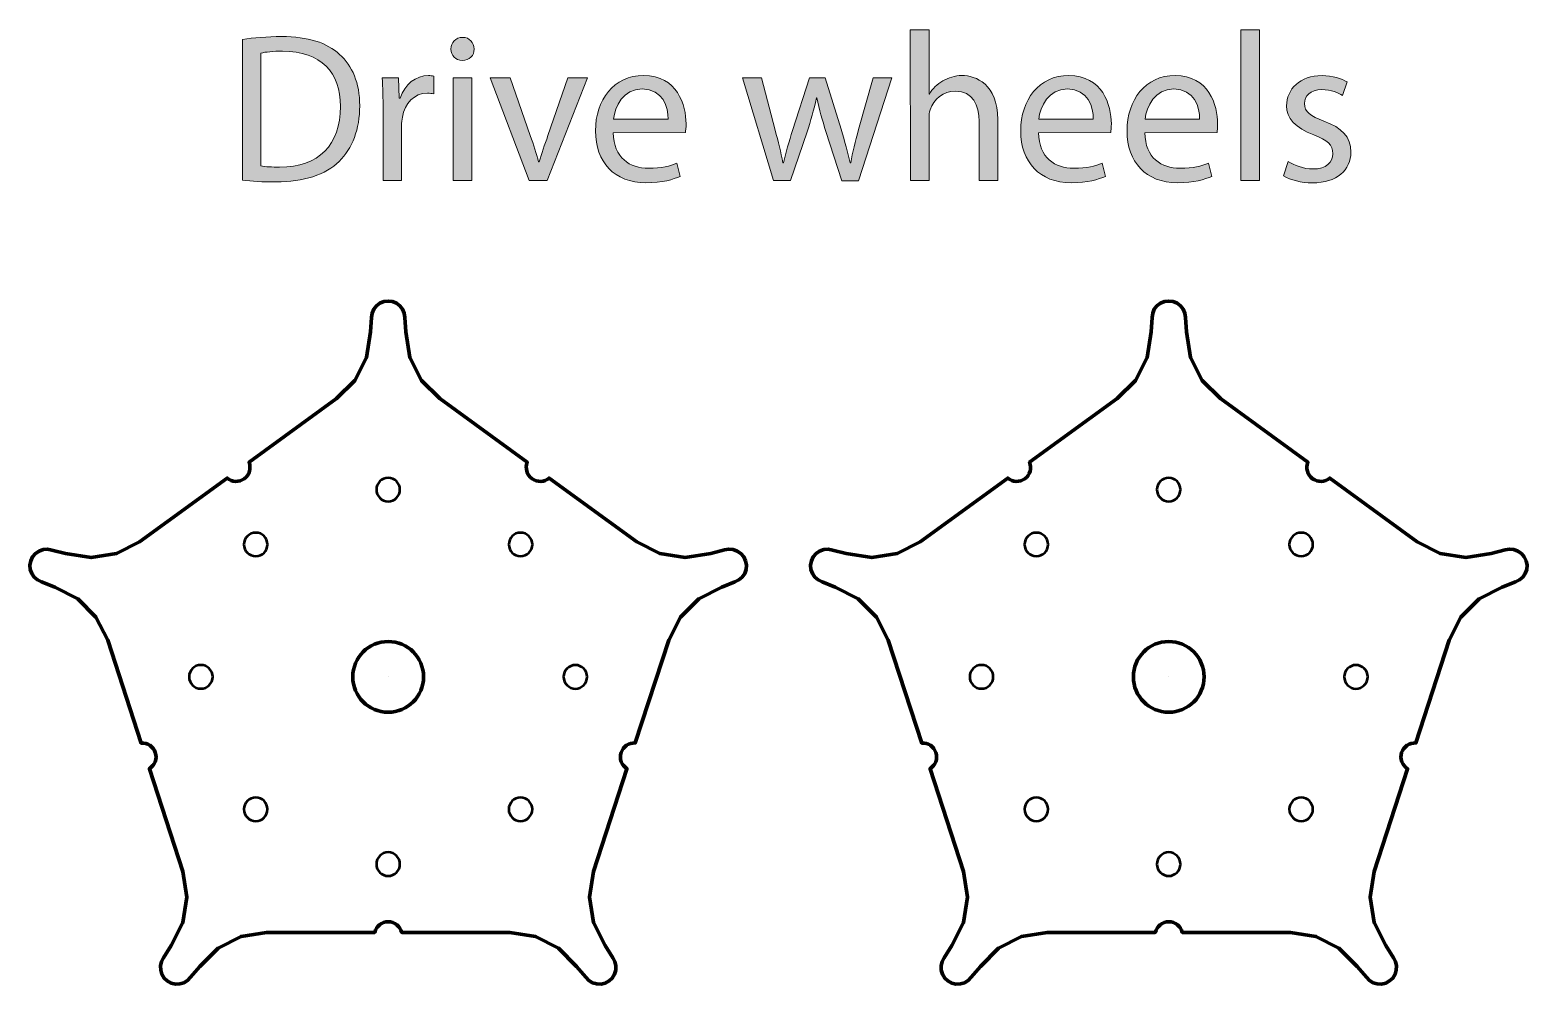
# Model space of a CAD drawing. Header units: inches. Extents: x 589 to 2016, y -1839 to -951.
# Drawn here: x 912.2 to 975.7, y -1411.9 to -1371.4 of the extents above; entities that cross this region are included whole.
import ezdxf

# ---------------------------------------------------------------- set-up
doc = ezdxf.new("R2010")
doc.units = ezdxf.units.IN
doc.header["$MEASUREMENT"] = 0
doc.layers.add('Layer 1', color=7, linetype='Continuous')

# ---------------------------------------------------------------- blocks, each defined once
blk = doc.blocks.new('block 145')
at = {"layer": 'Layer 1', "color": 18, "lineweight": 80, "true_color": 0x010101}
blk.add_lwpolyline([(927.409, -1398.839), (927.409, -1398.839)], dxfattribs=at)
for points, knots in [([(942.569, -1393.914), (942.569, -1393.914), (942.49, -1393.747), (942.49, -1393.747), (942.49, -1393.747), (942.37, -1393.607), (942.37, -1393.607), (942.37, -1393.607), (942.216, -1393.503), (942.216, -1393.503), (942.216, -1393.503), (942.043, -1393.441), (942.043, -1393.441), (942.043, -1393.441), (941.859, -1393.426), (941.859, -1393.426), (941.859, -1393.426), (941.676, -1393.459), (941.676, -1393.459), (941.676, -1393.459), (941.087, -1393.606), (941.087, -1393.606), (941.087, -1393.606), (940.006, -1393.777), (940.006, -1393.777), (940.006, -1393.777), (938.924, -1393.606), (938.924, -1393.606), (938.924, -1393.606), (937.949, -1393.109), (937.949, -1393.109), (937.949, -1393.109), (934.237, -1390.412), (934.237, -1390.412), (934.035, -1390.58), (933.735, -1390.6), (933.511, -1390.437), (933.286, -1390.274), (933.211, -1389.984), (933.31, -1389.739), (933.31, -1389.739), (929.6, -1387.042), (929.6, -1387.042), (929.6, -1387.042), (928.825, -1386.269), (928.825, -1386.269), (928.825, -1386.269), (928.328, -1385.292), (928.328, -1385.292), (928.328, -1385.292), (928.158, -1384.211), (928.158, -1384.211), (928.158, -1384.211), (928.115, -1383.607), (928.115, -1383.607), (928.115, -1383.607), (928.091, -1383.423), (928.091, -1383.423), (928.091, -1383.423), (928.02, -1383.252), (928.02, -1383.252), (928.02, -1383.252), (927.91, -1383.107), (927.91, -1383.107), (927.91, -1383.107), (927.762, -1382.994), (927.762, -1382.994), (927.762, -1382.994), (927.593, -1382.924), (927.593, -1382.924), (927.593, -1382.924), (927.41, -1382.901), (927.41, -1382.901), (927.41, -1382.901), (927.226, -1382.924), (927.226, -1382.924), (927.226, -1382.924), (927.056, -1382.994), (927.056, -1382.994), (927.056, -1382.994), (926.91, -1383.107), (926.91, -1383.107), (926.91, -1383.107), (926.797, -1383.252), (926.797, -1383.252), (926.797, -1383.252), (926.728, -1383.423), (926.728, -1383.423), (926.728, -1383.423), (926.705, -1383.607), (926.705, -1383.607), (926.705, -1383.607), (926.661, -1384.211), (926.661, -1384.211), (926.661, -1384.211), (926.491, -1385.292), (926.491, -1385.292), (926.491, -1385.292), (925.993, -1386.269), (925.993, -1386.269), (925.993, -1386.269), (925.219, -1387.042), (925.219, -1387.042), (925.219, -1387.042), (921.508, -1389.739), (921.508, -1389.739), (921.605, -1389.984), (921.531, -1390.275), (921.308, -1390.437), (921.083, -1390.601), (920.786, -1390.581), (920.581, -1390.413), (920.581, -1390.413), (916.869, -1393.109), (916.869, -1393.109), (916.869, -1393.109), (915.893, -1393.606), (915.893, -1393.606), (915.893, -1393.606), (914.812, -1393.778), (914.812, -1393.778), (914.812, -1393.778), (913.731, -1393.606), (913.731, -1393.606), (913.731, -1393.606), (913.143, -1393.46), (913.143, -1393.46), (913.143, -1393.46), (912.96, -1393.427), (912.96, -1393.427), (912.96, -1393.427), (912.776, -1393.442), (912.776, -1393.442), (912.776, -1393.442), (912.602, -1393.504), (912.602, -1393.504), (912.602, -1393.504), (912.45, -1393.607), (912.45, -1393.607), (912.45, -1393.607), (912.331, -1393.747), (912.331, -1393.747), (912.331, -1393.747), (912.25, -1393.914), (912.25, -1393.914), (912.25, -1393.914), (912.216, -1394.096), (912.216, -1394.096), (912.216, -1394.096), (912.231, -1394.28), (912.231, -1394.28), (912.231, -1394.28), (912.292, -1394.454), (912.292, -1394.454), (912.292, -1394.454), (912.397, -1394.606), (912.397, -1394.606), (912.397, -1394.606), (912.537, -1394.726), (912.537, -1394.726), (912.537, -1394.726), (912.704, -1394.806), (912.704, -1394.806), (912.704, -1394.806), (913.267, -1395.034), (913.267, -1395.034), (913.267, -1395.034), (914.243, -1395.531), (914.243, -1395.531), (914.243, -1395.531), (915.017, -1396.304), (915.017, -1396.304), (915.017, -1396.304), (915.513, -1397.281), (915.513, -1397.281), (915.513, -1397.281), (916.932, -1401.644), (916.932, -1401.644), (917.196, -1401.626), (917.449, -1401.787), (917.534, -1402.049), (917.619, -1402.313), (917.51, -1402.591), (917.286, -1402.733), (917.286, -1402.733), (918.703, -1407.096), (918.703, -1407.096), (918.703, -1407.096), (918.874, -1408.177), (918.874, -1408.177), (918.874, -1408.177), (918.703, -1409.258), (918.703, -1409.258), (918.703, -1409.258), (918.208, -1410.234), (918.208, -1410.234), (918.208, -1410.234), (917.887, -1410.748), (917.887, -1410.748), (917.887, -1410.748), (917.799, -1410.911), (917.799, -1410.911), (917.799, -1410.911), (917.756, -1411.089), (917.756, -1411.089), (917.756, -1411.089), (917.761, -1411.274), (917.761, -1411.274), (917.761, -1411.274), (917.813, -1411.451), (917.813, -1411.451), (917.813, -1411.451), (917.908, -1411.609), (917.908, -1411.609), (917.908, -1411.609), (918.042, -1411.734), (918.042, -1411.734), (918.042, -1411.734), (918.206, -1411.823), (918.206, -1411.823), (918.206, -1411.823), (918.386, -1411.866), (918.386, -1411.866), (918.386, -1411.866), (918.569, -1411.861), (918.569, -1411.861), (918.569, -1411.861), (918.746, -1411.808), (918.746, -1411.808), (918.746, -1411.808), (918.903, -1411.713), (918.903, -1411.713), (918.903, -1411.713), (919.029, -1411.579), (919.029, -1411.579), (919.029, -1411.579), (919.42, -1411.115), (919.42, -1411.115), (919.42, -1411.115), (920.194, -1410.34), (920.194, -1410.34), (920.194, -1410.34), (921.169, -1409.843), (921.169, -1409.843), (921.169, -1409.843), (922.251, -1409.673), (922.251, -1409.673), (922.251, -1409.673), (926.838, -1409.673), (926.838, -1409.673), (926.903, -1409.416), (927.134, -1409.225), (927.411, -1409.225), (927.688, -1409.225), (927.919, -1409.416), (927.984, -1409.673), (927.984, -1409.673), (932.572, -1409.673), (932.572, -1409.673), (932.572, -1409.673), (933.652, -1409.843), (933.652, -1409.843), (933.652, -1409.843), (934.629, -1410.34), (934.629, -1410.34), (934.629, -1410.34), (935.402, -1411.115), (935.402, -1411.115), (935.402, -1411.115), (935.793, -1411.579), (935.793, -1411.579), (935.793, -1411.579), (935.92, -1411.713), (935.92, -1411.713), (935.92, -1411.713), (936.076, -1411.808), (936.076, -1411.808), (936.076, -1411.808), (936.252, -1411.861), (936.252, -1411.861), (936.252, -1411.861), (936.438, -1411.866), (936.438, -1411.866), (936.438, -1411.866), (936.617, -1411.823), (936.617, -1411.823), (936.617, -1411.823), (936.779, -1411.734), (936.779, -1411.734), (936.779, -1411.734), (936.912, -1411.609), (936.912, -1411.609), (936.912, -1411.609), (937.009, -1411.451), (937.009, -1411.451), (937.009, -1411.451), (937.061, -1411.274), (937.061, -1411.274), (937.061, -1411.274), (937.067, -1411.089), (937.067, -1411.089), (937.067, -1411.089), (937.024, -1410.911), (937.024, -1410.911), (937.024, -1410.911), (936.936, -1410.748), (936.936, -1410.748), (936.936, -1410.748), (936.615, -1410.234), (936.615, -1410.234), (936.615, -1410.234), (936.118, -1409.258), (936.118, -1409.258), (936.118, -1409.258), (935.947, -1408.177), (935.947, -1408.177), (935.947, -1408.177), (936.118, -1407.096), (936.118, -1407.096), (936.118, -1407.096), (937.536, -1402.733), (937.536, -1402.733), (937.312, -1402.592), (937.202, -1402.313), (937.288, -1402.049), (937.372, -1401.785), (937.626, -1401.625), (937.891, -1401.643), (937.891, -1401.643), (939.308, -1397.281), (939.308, -1397.281), (939.308, -1397.281), (939.805, -1396.304), (939.805, -1396.304), (939.805, -1396.304), (940.579, -1395.531), (940.579, -1395.531), (940.579, -1395.531), (941.555, -1395.034), (941.555, -1395.034), (941.555, -1395.034), (942.118, -1394.806), (942.118, -1394.806), (942.118, -1394.806), (942.285, -1394.726), (942.285, -1394.726), (942.285, -1394.726), (942.424, -1394.606), (942.424, -1394.606), (942.424, -1394.606), (942.53, -1394.454), (942.53, -1394.454), (942.53, -1394.454), (942.591, -1394.28), (942.591, -1394.28), (942.591, -1394.28), (942.606, -1394.096), (942.606, -1394.096), (942.606, -1394.096), (942.569, -1393.914), (942.569, -1393.914)], [0, 0, 0, 0, 1, 1, 1, 2, 2, 2, 3, 3, 3, 4, 4, 4, 5, 5, 5, 6, 6, 6, 7, 7, 7, 8, 8, 8, 9, 9, 9, 10, 10, 10, 11, 11, 11, 12, 12, 12, 13, 13, 13, 14, 14, 14, 15, 15, 15, 16, 16, 16, 17, 17, 17, 18, 18, 18, 19, 19, 19, 20, 20, 20, 21, 21, 21, 22, 22, 22, 23, 23, 23, 24, 24, 24, 25, 25, 25, 26, 26, 26, 27, 27, 27, 28, 28, 28, 29, 29, 29, 30, 30, 30, 31, 31, 31, 32, 32, 32, 33, 33, 33, 34, 34, 34, 35, 35, 35, 36, 36, 36, 37, 37, 37, 38, 38, 38, 39, 39, 39, 40, 40, 40, 41, 41, 41, 42, 42, 42, 43, 43, 43, 44, 44, 44, 45, 45, 45, 46, 46, 46, 47, 47, 47, 48, 48, 48, 49, 49, 49, 50, 50, 50, 51, 51, 51, 52, 52, 52, 53, 53, 53, 54, 54, 54, 55, 55, 55, 56, 56, 56, 57, 57, 57, 58, 58, 58, 59, 59, 59, 60, 60, 60, 61, 61, 61, 62, 62, 62, 63, 63, 63, 64, 64, 64, 65, 65, 65, 66, 66, 66, 67, 67, 67, 68, 68, 68, 69, 69, 69, 70, 70, 70, 71, 71, 71, 72, 72, 72, 73, 73, 73, 74, 74, 74, 75, 75, 75, 76, 76, 76, 77, 77, 77, 78, 78, 78, 79, 79, 79, 80, 80, 80, 81, 81, 81, 82, 82, 82, 83, 83, 83, 84, 84, 84, 85, 85, 85, 86, 86, 86, 87, 87, 87, 88, 88, 88, 89, 89, 89, 90, 90, 90, 91, 91, 91, 92, 92, 92, 93, 93, 93, 94, 94, 94, 95, 95, 95, 96, 96, 96, 97, 97, 97, 98, 98, 98, 99, 99, 99, 100, 100, 100, 101, 101, 101, 102, 102, 102, 103, 103, 103, 104, 104, 104, 105, 105, 105, 106, 106, 106, 107, 107, 107, 108, 108, 108, 109, 109, 109, 110, 110, 110, 111, 111, 111, 112, 112, 112, 113, 113, 113, 114, 114, 114, 115, 115, 115, 116, 116, 116, 117, 117, 117, 118, 118, 118, 119, 119, 119, 120, 120, 120, 120]), ([(927.409, -1400.339), (926.579, -1400.339), (925.908, -1399.668), (925.908, -1398.839), (925.908, -1398.01), (926.579, -1397.339), (927.409, -1397.339), (928.238, -1397.339), (928.909, -1398.01), (928.909, -1398.839), (928.909, -1399.668), (928.237, -1400.339), (927.409, -1400.339)], [0, 0, 0, 0, 1, 1, 1, 2, 2, 2, 3, 3, 3, 4, 4, 4, 4])]:
    blk.add_open_spline(points, degree=3, knots=knots, dxfattribs=at)
at = {"layer": 'Layer 1', "color": 240, "lineweight": 50, "true_color": 0xec2227}
for points in [[(927.409, -1390.399), (927.685, -1390.399), (927.909, -1390.622), (927.909, -1390.899), (927.909, -1391.175), (927.685, -1391.399), (927.409, -1391.399), (927.133, -1391.399), (926.909, -1391.175), (926.909, -1390.899), (926.909, -1390.622), (927.133, -1390.399), (927.409, -1390.399)], [(921.794, -1392.725), (922.07, -1392.725), (922.294, -1392.949), (922.294, -1393.225), (922.294, -1393.5), (922.07, -1393.724), (921.794, -1393.724), (921.518, -1393.724), (921.294, -1393.5), (921.294, -1393.225), (921.294, -1392.949), (921.518, -1392.725), (921.794, -1392.725)], [(933.024, -1392.725), (933.3, -1392.725), (933.524, -1392.949), (933.524, -1393.225), (933.524, -1393.5), (933.3, -1393.724), (933.024, -1393.724), (932.748, -1393.724), (932.524, -1393.5), (932.524, -1393.225), (932.524, -1392.949), (932.748, -1392.725), (933.024, -1392.725)], [(919.466, -1398.339), (919.743, -1398.339), (919.966, -1398.563), (919.966, -1398.839), (919.966, -1399.115), (919.743, -1399.339), (919.466, -1399.339), (919.19, -1399.339), (918.966, -1399.115), (918.966, -1398.839), (918.966, -1398.563), (919.19, -1398.339), (919.466, -1398.339)], [(935.349, -1398.34), (935.625, -1398.34), (935.849, -1398.564), (935.849, -1398.84), (935.849, -1399.116), (935.625, -1399.34), (935.349, -1399.34), (935.073, -1399.34), (934.849, -1399.116), (934.849, -1398.84), (934.849, -1398.564), (935.073, -1398.34), (935.349, -1398.34)], [(921.794, -1403.955), (922.07, -1403.955), (922.294, -1404.179), (922.294, -1404.455), (922.294, -1404.731), (922.07, -1404.955), (921.794, -1404.955), (921.518, -1404.955), (921.294, -1404.731), (921.294, -1404.455), (921.294, -1404.179), (921.518, -1403.955), (921.794, -1403.955)], [(933.023, -1403.955), (933.299, -1403.955), (933.524, -1404.179), (933.524, -1404.455), (933.524, -1404.731), (933.299, -1404.955), (933.023, -1404.955), (932.747, -1404.955), (932.523, -1404.731), (932.523, -1404.455), (932.523, -1404.179), (932.747, -1403.955), (933.023, -1403.955)], [(927.409, -1406.28), (927.685, -1406.28), (927.909, -1406.504), (927.909, -1406.78), (927.909, -1407.057), (927.685, -1407.28), (927.409, -1407.28), (927.133, -1407.28), (926.909, -1407.057), (926.909, -1406.78), (926.909, -1406.504), (927.133, -1406.28), (927.409, -1406.28)]]:
    blk.add_open_spline(points, degree=3, knots=[0, 0, 0, 0, 1, 1, 1, 2, 2, 2, 3, 3, 3, 4, 4, 4, 4], dxfattribs=at)
blk = doc.blocks.new('block 147')
at = {"layer": 'Layer 1', "color": 18, "lineweight": 80, "true_color": 0x010101}
blk.add_lwpolyline([(960.514, -1398.839), (960.514, -1398.839)], dxfattribs=at)
for points, knots in [([(975.674, -1393.914), (975.674, -1393.914), (975.595, -1393.747), (975.595, -1393.747), (975.595, -1393.747), (975.475, -1393.607), (975.475, -1393.607), (975.475, -1393.607), (975.322, -1393.503), (975.322, -1393.503), (975.322, -1393.503), (975.15, -1393.441), (975.15, -1393.441), (975.15, -1393.441), (974.966, -1393.426), (974.966, -1393.426), (974.966, -1393.426), (974.784, -1393.459), (974.784, -1393.459), (974.784, -1393.459), (974.195, -1393.606), (974.195, -1393.606), (974.195, -1393.606), (973.114, -1393.777), (973.114, -1393.777), (973.114, -1393.777), (972.032, -1393.606), (972.032, -1393.606), (972.032, -1393.606), (971.056, -1393.109), (971.056, -1393.109), (971.056, -1393.109), (967.345, -1390.412), (967.345, -1390.412), (967.142, -1390.58), (966.842, -1390.6), (966.617, -1390.437), (966.393, -1390.274), (966.318, -1389.984), (966.418, -1389.739), (966.418, -1389.739), (962.706, -1387.042), (962.706, -1387.042), (962.706, -1387.042), (961.932, -1386.269), (961.932, -1386.269), (961.932, -1386.269), (961.436, -1385.292), (961.436, -1385.292), (961.436, -1385.292), (961.264, -1384.211), (961.264, -1384.211), (961.264, -1384.211), (961.222, -1383.607), (961.222, -1383.607), (961.222, -1383.607), (961.198, -1383.423), (961.198, -1383.423), (961.198, -1383.423), (961.128, -1383.252), (961.128, -1383.252), (961.128, -1383.252), (961.016, -1383.107), (961.016, -1383.107), (961.016, -1383.107), (960.869, -1382.994), (960.869, -1382.994), (960.869, -1382.994), (960.7, -1382.924), (960.7, -1382.924), (960.7, -1382.924), (960.516, -1382.901), (960.516, -1382.901), (960.516, -1382.901), (960.332, -1382.924), (960.332, -1382.924), (960.332, -1382.924), (960.162, -1382.994), (960.162, -1382.994), (960.162, -1382.994), (960.016, -1383.107), (960.016, -1383.107), (960.016, -1383.107), (959.903, -1383.252), (959.903, -1383.252), (959.903, -1383.252), (959.835, -1383.423), (959.835, -1383.423), (959.835, -1383.423), (959.81, -1383.607), (959.81, -1383.607), (959.81, -1383.607), (959.767, -1384.211), (959.767, -1384.211), (959.767, -1384.211), (959.597, -1385.292), (959.597, -1385.292), (959.597, -1385.292), (959.1, -1386.269), (959.1, -1386.269), (959.1, -1386.269), (958.326, -1387.042), (958.326, -1387.042), (958.326, -1387.042), (954.614, -1389.739), (954.614, -1389.739), (954.711, -1389.984), (954.637, -1390.275), (954.414, -1390.437), (954.19, -1390.601), (953.892, -1390.581), (953.688, -1390.413), (953.688, -1390.413), (949.976, -1393.109), (949.976, -1393.109), (949.976, -1393.109), (948.999, -1393.606), (948.999, -1393.606), (948.999, -1393.606), (947.919, -1393.778), (947.919, -1393.778), (947.919, -1393.778), (946.838, -1393.606), (946.838, -1393.606), (946.838, -1393.606), (946.249, -1393.46), (946.249, -1393.46), (946.249, -1393.46), (946.067, -1393.427), (946.067, -1393.427), (946.067, -1393.427), (945.883, -1393.442), (945.883, -1393.442), (945.883, -1393.442), (945.709, -1393.504), (945.709, -1393.504), (945.709, -1393.504), (945.556, -1393.607), (945.556, -1393.607), (945.556, -1393.607), (945.436, -1393.747), (945.436, -1393.747), (945.436, -1393.747), (945.357, -1393.914), (945.357, -1393.914), (945.357, -1393.914), (945.323, -1394.096), (945.323, -1394.096), (945.323, -1394.096), (945.338, -1394.28), (945.338, -1394.28), (945.338, -1394.28), (945.399, -1394.454), (945.399, -1394.454), (945.399, -1394.454), (945.504, -1394.606), (945.504, -1394.606), (945.504, -1394.606), (945.643, -1394.726), (945.643, -1394.726), (945.643, -1394.726), (945.811, -1394.806), (945.811, -1394.806), (945.811, -1394.806), (946.374, -1395.034), (946.374, -1395.034), (946.374, -1395.034), (947.349, -1395.531), (947.349, -1395.531), (947.349, -1395.531), (948.124, -1396.304), (948.124, -1396.304), (948.124, -1396.304), (948.62, -1397.281), (948.62, -1397.281), (948.62, -1397.281), (950.038, -1401.644), (950.038, -1401.644), (950.302, -1401.626), (950.555, -1401.787), (950.64, -1402.049), (950.725, -1402.313), (950.617, -1402.591), (950.392, -1402.733), (950.392, -1402.733), (951.811, -1407.096), (951.811, -1407.096), (951.811, -1407.096), (951.98, -1408.177), (951.98, -1408.177), (951.98, -1408.177), (951.811, -1409.258), (951.811, -1409.258), (951.811, -1409.258), (951.314, -1410.234), (951.314, -1410.234), (951.314, -1410.234), (950.993, -1410.748), (950.993, -1410.748), (950.993, -1410.748), (950.905, -1410.911), (950.905, -1410.911), (950.905, -1410.911), (950.862, -1411.089), (950.862, -1411.089), (950.862, -1411.089), (950.868, -1411.274), (950.868, -1411.274), (950.868, -1411.274), (950.919, -1411.451), (950.919, -1411.451), (950.919, -1411.451), (951.015, -1411.609), (951.015, -1411.609), (951.015, -1411.609), (951.149, -1411.734), (951.149, -1411.734), (951.149, -1411.734), (951.312, -1411.823), (951.312, -1411.823), (951.312, -1411.823), (951.491, -1411.866), (951.491, -1411.866), (951.491, -1411.866), (951.676, -1411.861), (951.676, -1411.861), (951.676, -1411.861), (951.853, -1411.808), (951.853, -1411.808), (951.853, -1411.808), (952.009, -1411.713), (952.009, -1411.713), (952.009, -1411.713), (952.136, -1411.579), (952.136, -1411.579), (952.136, -1411.579), (952.525, -1411.115), (952.525, -1411.115), (952.525, -1411.115), (953.299, -1410.34), (953.299, -1410.34), (953.299, -1410.34), (954.275, -1409.843), (954.275, -1409.843), (954.275, -1409.843), (955.357, -1409.673), (955.357, -1409.673), (955.357, -1409.673), (959.943, -1409.673), (959.943, -1409.673), (960.009, -1409.416), (960.239, -1409.225), (960.517, -1409.225), (960.794, -1409.225), (961.024, -1409.416), (961.089, -1409.673), (961.089, -1409.673), (965.677, -1409.673), (965.677, -1409.673), (965.677, -1409.673), (966.758, -1409.843), (966.758, -1409.843), (966.758, -1409.843), (967.734, -1410.34), (967.734, -1410.34), (967.734, -1410.34), (968.508, -1411.115), (968.508, -1411.115), (968.508, -1411.115), (968.897, -1411.579), (968.897, -1411.579), (968.897, -1411.579), (969.025, -1411.713), (969.025, -1411.713), (969.025, -1411.713), (969.181, -1411.808), (969.181, -1411.808), (969.181, -1411.808), (969.358, -1411.861), (969.358, -1411.861), (969.358, -1411.861), (969.542, -1411.866), (969.542, -1411.866), (969.542, -1411.866), (969.722, -1411.823), (969.722, -1411.823), (969.722, -1411.823), (969.884, -1411.734), (969.884, -1411.734), (969.884, -1411.734), (970.018, -1411.609), (970.018, -1411.609), (970.018, -1411.609), (970.114, -1411.451), (970.114, -1411.451), (970.114, -1411.451), (970.166, -1411.274), (970.166, -1411.274), (970.166, -1411.274), (970.171, -1411.089), (970.171, -1411.089), (970.171, -1411.089), (970.128, -1410.911), (970.128, -1410.911), (970.128, -1410.911), (970.04, -1410.748), (970.04, -1410.748), (970.04, -1410.748), (969.719, -1410.234), (969.719, -1410.234), (969.719, -1410.234), (969.223, -1409.258), (969.223, -1409.258), (969.223, -1409.258), (969.052, -1408.177), (969.052, -1408.177), (969.052, -1408.177), (969.223, -1407.096), (969.223, -1407.096), (969.223, -1407.096), (970.641, -1402.733), (970.641, -1402.733), (970.417, -1402.592), (970.306, -1402.313), (970.392, -1402.049), (970.478, -1401.785), (970.731, -1401.625), (970.995, -1401.643), (970.995, -1401.643), (972.413, -1397.281), (972.413, -1397.281), (972.413, -1397.281), (972.909, -1396.304), (972.909, -1396.304), (972.909, -1396.304), (973.684, -1395.531), (973.684, -1395.531), (973.684, -1395.531), (974.66, -1395.034), (974.66, -1395.034), (974.66, -1395.034), (975.222, -1394.806), (975.222, -1394.806), (975.222, -1394.806), (975.39, -1394.726), (975.39, -1394.726), (975.39, -1394.726), (975.529, -1394.606), (975.529, -1394.606), (975.529, -1394.606), (975.635, -1394.454), (975.635, -1394.454), (975.635, -1394.454), (975.696, -1394.28), (975.696, -1394.28), (975.696, -1394.28), (975.711, -1394.096), (975.711, -1394.096), (975.711, -1394.096), (975.674, -1393.914), (975.674, -1393.914)], [0, 0, 0, 0, 1, 1, 1, 2, 2, 2, 3, 3, 3, 4, 4, 4, 5, 5, 5, 6, 6, 6, 7, 7, 7, 8, 8, 8, 9, 9, 9, 10, 10, 10, 11, 11, 11, 12, 12, 12, 13, 13, 13, 14, 14, 14, 15, 15, 15, 16, 16, 16, 17, 17, 17, 18, 18, 18, 19, 19, 19, 20, 20, 20, 21, 21, 21, 22, 22, 22, 23, 23, 23, 24, 24, 24, 25, 25, 25, 26, 26, 26, 27, 27, 27, 28, 28, 28, 29, 29, 29, 30, 30, 30, 31, 31, 31, 32, 32, 32, 33, 33, 33, 34, 34, 34, 35, 35, 35, 36, 36, 36, 37, 37, 37, 38, 38, 38, 39, 39, 39, 40, 40, 40, 41, 41, 41, 42, 42, 42, 43, 43, 43, 44, 44, 44, 45, 45, 45, 46, 46, 46, 47, 47, 47, 48, 48, 48, 49, 49, 49, 50, 50, 50, 51, 51, 51, 52, 52, 52, 53, 53, 53, 54, 54, 54, 55, 55, 55, 56, 56, 56, 57, 57, 57, 58, 58, 58, 59, 59, 59, 60, 60, 60, 61, 61, 61, 62, 62, 62, 63, 63, 63, 64, 64, 64, 65, 65, 65, 66, 66, 66, 67, 67, 67, 68, 68, 68, 69, 69, 69, 70, 70, 70, 71, 71, 71, 72, 72, 72, 73, 73, 73, 74, 74, 74, 75, 75, 75, 76, 76, 76, 77, 77, 77, 78, 78, 78, 79, 79, 79, 80, 80, 80, 81, 81, 81, 82, 82, 82, 83, 83, 83, 84, 84, 84, 85, 85, 85, 86, 86, 86, 87, 87, 87, 88, 88, 88, 89, 89, 89, 90, 90, 90, 91, 91, 91, 92, 92, 92, 93, 93, 93, 94, 94, 94, 95, 95, 95, 96, 96, 96, 97, 97, 97, 98, 98, 98, 99, 99, 99, 100, 100, 100, 101, 101, 101, 102, 102, 102, 103, 103, 103, 104, 104, 104, 105, 105, 105, 106, 106, 106, 107, 107, 107, 108, 108, 108, 109, 109, 109, 110, 110, 110, 111, 111, 111, 112, 112, 112, 113, 113, 113, 114, 114, 114, 115, 115, 115, 116, 116, 116, 117, 117, 117, 118, 118, 118, 119, 119, 119, 120, 120, 120, 120]), ([(960.514, -1400.339), (959.684, -1400.339), (959.014, -1399.668), (959.014, -1398.839), (959.014, -1398.01), (959.685, -1397.339), (960.514, -1397.339), (961.343, -1397.339), (962.014, -1398.01), (962.014, -1398.839), (962.014, -1399.668), (961.342, -1400.339), (960.514, -1400.339)], [0, 0, 0, 0, 1, 1, 1, 2, 2, 2, 3, 3, 3, 4, 4, 4, 4])]:
    blk.add_open_spline(points, degree=3, knots=knots, dxfattribs=at)
at = {"layer": 'Layer 1', "color": 240, "lineweight": 50, "true_color": 0xec2227}
for points in [[(960.514, -1390.399), (960.79, -1390.399), (961.014, -1390.622), (961.014, -1390.899), (961.014, -1391.175), (960.79, -1391.399), (960.514, -1391.399), (960.238, -1391.399), (960.014, -1391.175), (960.014, -1390.899), (960.014, -1390.622), (960.238, -1390.399), (960.514, -1390.399)], [(954.899, -1392.725), (955.175, -1392.725), (955.399, -1392.949), (955.399, -1393.225), (955.399, -1393.5), (955.175, -1393.724), (954.899, -1393.724), (954.623, -1393.724), (954.399, -1393.5), (954.399, -1393.225), (954.399, -1392.949), (954.623, -1392.725), (954.899, -1392.725)], [(966.129, -1392.725), (966.405, -1392.725), (966.629, -1392.949), (966.629, -1393.225), (966.629, -1393.5), (966.405, -1393.724), (966.129, -1393.724), (965.853, -1393.724), (965.629, -1393.5), (965.629, -1393.225), (965.629, -1392.949), (965.853, -1392.725), (966.129, -1392.725)], [(952.573, -1398.339), (952.849, -1398.339), (953.073, -1398.563), (953.073, -1398.839), (953.073, -1399.115), (952.849, -1399.339), (952.573, -1399.339), (952.297, -1399.339), (952.073, -1399.115), (952.073, -1398.839), (952.073, -1398.563), (952.297, -1398.339), (952.573, -1398.339)], [(968.454, -1398.34), (968.73, -1398.34), (968.954, -1398.564), (968.954, -1398.84), (968.954, -1399.116), (968.73, -1399.34), (968.454, -1399.34), (968.178, -1399.34), (967.954, -1399.116), (967.954, -1398.84), (967.954, -1398.564), (968.178, -1398.34), (968.454, -1398.34)], [(954.899, -1403.955), (955.175, -1403.955), (955.399, -1404.179), (955.399, -1404.455), (955.399, -1404.731), (955.175, -1404.955), (954.899, -1404.955), (954.623, -1404.955), (954.399, -1404.731), (954.399, -1404.455), (954.399, -1404.179), (954.623, -1403.955), (954.899, -1403.955)], [(966.129, -1403.955), (966.405, -1403.955), (966.629, -1404.179), (966.629, -1404.455), (966.629, -1404.731), (966.405, -1404.955), (966.129, -1404.955), (965.853, -1404.955), (965.629, -1404.731), (965.629, -1404.455), (965.629, -1404.179), (965.853, -1403.955), (966.129, -1403.955)], [(960.514, -1406.28), (960.79, -1406.28), (961.014, -1406.504), (961.014, -1406.78), (961.014, -1407.057), (960.79, -1407.28), (960.514, -1407.28), (960.238, -1407.28), (960.014, -1407.057), (960.014, -1406.78), (960.014, -1406.504), (960.238, -1406.28), (960.514, -1406.28)]]:
    blk.add_open_spline(points, degree=3, knots=[0, 0, 0, 0, 1, 1, 1, 2, 2, 2, 3, 3, 3, 4, 4, 4, 4], dxfattribs=at)
blk = doc.blocks.new('block 269')
at = {"layer": 'Layer 1', "true_color": 0x010101}
h = blk.add_hatch(color=18, dxfattribs=at)
h.dxf.hatch_style = 2
edge = h.paths.add_edge_path()
edge.add_spline(control_points=[(949.555, -1371.407), (949.555, -1371.407), (950.348, -1371.407), (950.348, -1371.407), (950.348, -1371.407), (950.348, -1374.125), (950.348, -1374.125), (950.348, -1374.125), (950.366, -1374.125), (950.366, -1374.125), (950.492, -1373.899), (950.69, -1373.702), (950.932, -1373.567), (951.166, -1373.432), (951.445, -1373.34), (951.742, -1373.34), (952.327, -1373.34), (953.264, -1373.701), (953.264, -1375.204), (953.264, -1375.204), (953.264, -1377.796), (953.264, -1377.796), (953.264, -1377.796), (952.472, -1377.796), (952.472, -1377.796), (952.472, -1377.796), (952.472, -1375.293), (952.472, -1375.293), (952.472, -1374.593), (952.212, -1373.997), (951.464, -1373.997), (950.951, -1373.997), (950.546, -1374.358), (950.402, -1374.789), (950.357, -1374.898), (950.349, -1375.014), (950.349, -1375.168), (950.349, -1375.168), (950.349, -1377.795), (950.349, -1377.795), (950.349, -1377.795), (949.556, -1377.795), (949.556, -1377.795), (949.556, -1377.795), (949.555, -1371.407), (949.555, -1371.407), (949.555, -1371.407), (949.555, -1371.407), (949.555, -1371.407)], knot_values=[0, 0, 0, 0, 1, 1, 1, 2, 2, 2, 3, 3, 3, 4, 4, 4, 5, 5, 5, 6, 6, 6, 7, 7, 7, 8, 8, 8, 9, 9, 9, 10, 10, 10, 11, 11, 11, 12, 12, 12, 13, 13, 13, 14, 14, 14, 15, 15, 15, 16, 16, 16, 16], degree=3, periodic=1)
h = blk.add_hatch(color=18, dxfattribs=at)
h.dxf.hatch_style = 2
h.paths.add_polyline_path([(963.569, -1371.407), (964.361, -1371.407), (964.361, -1377.797), (963.569, -1377.797)])
h = blk.add_hatch(color=18, dxfattribs=at)
h.dxf.hatch_style = 2
edge = h.paths.add_edge_path()
edge.add_spline(control_points=[(921.225, -1371.812), (921.702, -1371.74), (922.269, -1371.687), (922.89, -1371.687), (924.015, -1371.687), (924.816, -1371.948), (925.347, -1372.443), (925.887, -1372.938), (926.202, -1373.641), (926.202, -1374.621), (926.202, -1375.612), (925.897, -1376.421), (925.329, -1376.98), (924.762, -1377.546), (923.826, -1377.853), (922.647, -1377.853), (922.089, -1377.853), (921.621, -1377.826), (921.225, -1377.781), (921.225, -1377.781), (921.225, -1371.812), (921.225, -1371.812), (921.225, -1371.812), (921.225, -1371.812), (921.225, -1371.812)], knot_values=[0, 0, 0, 0, 1, 1, 1, 2, 2, 2, 3, 3, 3, 4, 4, 4, 5, 5, 5, 6, 6, 6, 7, 7, 7, 8, 8, 8, 8], degree=3, periodic=1)
edge = h.paths.add_edge_path()
edge.add_spline(control_points=[(922.007, -1377.176), (922.206, -1377.213), (922.494, -1377.221), (922.8, -1377.221), (924.473, -1377.221), (925.383, -1376.286), (925.383, -1374.646), (925.391, -1373.216), (924.581, -1372.307), (922.926, -1372.307), (922.521, -1372.307), (922.213, -1372.342), (922.007, -1372.387), (922.007, -1372.387), (922.007, -1377.176), (922.007, -1377.176), (922.007, -1377.176), (922.007, -1377.176), (922.007, -1377.176)], knot_values=[0, 0, 0, 0, 1, 1, 1, 2, 2, 2, 3, 3, 3, 4, 4, 4, 5, 5, 5, 6, 6, 6, 6], degree=3, periodic=1)
h = blk.add_hatch(color=18, dxfattribs=at)
h.dxf.hatch_style = 2
edge = h.paths.add_edge_path()
edge.add_spline(control_points=[(931.053, -1372.217), (931.06, -1372.486), (930.864, -1372.702), (930.548, -1372.702), (930.269, -1372.702), (930.071, -1372.486), (930.071, -1372.217), (930.071, -1371.938), (930.278, -1371.722), (930.564, -1371.722), (930.864, -1371.722), (931.053, -1371.938), (931.053, -1372.217)], knot_values=[0, 0, 0, 0, 1, 1, 1, 2, 2, 2, 3, 3, 3, 4, 4, 4, 4], degree=3, periodic=1)
h.paths.add_polyline_path([(930.171, -1377.797), (930.171, -1373.441), (930.962, -1373.441), (930.962, -1377.797)])
h = blk.add_hatch(color=18, dxfattribs=at)
h.dxf.hatch_style = 2
edge = h.paths.add_edge_path()
edge.add_spline(control_points=[(927.192, -1374.8), (927.192, -1374.286), (927.183, -1373.846), (927.155, -1373.44), (927.155, -1373.44), (927.849, -1373.44), (927.849, -1373.44), (927.849, -1373.44), (927.875, -1374.295), (927.875, -1374.295), (927.875, -1374.295), (927.912, -1374.295), (927.912, -1374.295), (928.11, -1373.71), (928.587, -1373.341), (929.118, -1373.341), (929.208, -1373.341), (929.271, -1373.35), (929.343, -1373.368), (929.343, -1373.368), (929.343, -1374.115), (929.343, -1374.115), (929.262, -1374.097), (929.181, -1374.088), (929.073, -1374.088), (928.515, -1374.088), (928.119, -1374.511), (928.011, -1375.105), (927.991, -1375.214), (927.974, -1375.339), (927.974, -1375.475), (927.974, -1375.475), (927.974, -1377.796), (927.974, -1377.796), (927.974, -1377.796), (927.191, -1377.796), (927.191, -1377.796), (927.191, -1377.796), (927.192, -1374.8), (927.192, -1374.8), (927.192, -1374.8), (927.192, -1374.8), (927.192, -1374.8)], knot_values=[0, 0, 0, 0, 1, 1, 1, 2, 2, 2, 3, 3, 3, 4, 4, 4, 5, 5, 5, 6, 6, 6, 7, 7, 7, 8, 8, 8, 9, 9, 9, 10, 10, 10, 11, 11, 11, 12, 12, 12, 13, 13, 13, 14, 14, 14, 14], degree=3, periodic=1)
h = blk.add_hatch(color=18, dxfattribs=at)
h.dxf.hatch_style = 2
edge = h.paths.add_edge_path()
edge.add_spline(control_points=[(936.956, -1375.763), (936.974, -1376.834), (937.659, -1377.275), (938.45, -1377.275), (939.016, -1377.275), (939.359, -1377.176), (939.656, -1377.05), (939.656, -1377.05), (939.791, -1377.615), (939.791, -1377.615), (939.512, -1377.742), (939.035, -1377.887), (938.342, -1377.887), (937.001, -1377.887), (936.202, -1377.005), (936.202, -1375.689), (936.202, -1374.375), (936.974, -1373.34), (938.245, -1373.34), (939.666, -1373.34), (940.045, -1374.591), (940.045, -1375.392), (940.045, -1375.554), (940.027, -1375.68), (940.018, -1375.761), (940.018, -1375.761), (936.956, -1375.763), (936.956, -1375.763), (936.956, -1375.763), (936.956, -1375.763), (936.956, -1375.763)], knot_values=[0, 0, 0, 0, 1, 1, 1, 2, 2, 2, 3, 3, 3, 4, 4, 4, 5, 5, 5, 6, 6, 6, 7, 7, 7, 8, 8, 8, 9, 9, 9, 10, 10, 10, 10], degree=3, periodic=1)
edge = h.paths.add_edge_path()
edge.add_spline(control_points=[(939.278, -1375.196), (939.287, -1374.691), (939.071, -1373.909), (938.18, -1373.909), (937.379, -1373.909), (937.028, -1374.647), (936.967, -1375.196), (936.967, -1375.196), (939.278, -1375.196), (939.278, -1375.196)], knot_values=[0, 0, 0, 0, 1, 1, 1, 2, 2, 2, 3, 3, 3, 3], degree=3, periodic=1)
h = blk.add_hatch(color=18, dxfattribs=at)
h.dxf.hatch_style = 2
edge = h.paths.add_edge_path()
edge.add_spline(control_points=[(954.992, -1375.763), (955.01, -1376.834), (955.694, -1377.275), (956.486, -1377.275), (957.052, -1377.275), (957.395, -1377.176), (957.692, -1377.05), (957.692, -1377.05), (957.827, -1377.615), (957.827, -1377.615), (957.548, -1377.742), (957.07, -1377.887), (956.378, -1377.887), (955.037, -1377.887), (954.236, -1377.005), (954.236, -1375.689), (954.236, -1374.375), (955.01, -1373.34), (956.279, -1373.34), (957.701, -1373.34), (958.08, -1374.591), (958.08, -1375.392), (958.08, -1375.554), (958.062, -1375.68), (958.053, -1375.761), (958.053, -1375.761), (954.992, -1375.763), (954.992, -1375.763), (954.992, -1375.763), (954.992, -1375.763), (954.992, -1375.763)], knot_values=[0, 0, 0, 0, 1, 1, 1, 2, 2, 2, 3, 3, 3, 4, 4, 4, 5, 5, 5, 6, 6, 6, 7, 7, 7, 8, 8, 8, 9, 9, 9, 10, 10, 10, 10], degree=3, periodic=1)
edge = h.paths.add_edge_path()
edge.add_spline(control_points=[(957.314, -1375.196), (957.323, -1374.691), (957.107, -1373.909), (956.216, -1373.909), (955.415, -1373.909), (955.064, -1374.647), (955.003, -1375.196), (955.003, -1375.196), (957.314, -1375.196), (957.314, -1375.196)], knot_values=[0, 0, 0, 0, 1, 1, 1, 2, 2, 2, 3, 3, 3, 3], degree=3, periodic=1)
h = blk.add_hatch(color=18, dxfattribs=at)
h.dxf.hatch_style = 2
edge = h.paths.add_edge_path()
edge.add_spline(control_points=[(959.501, -1375.763), (959.519, -1376.834), (960.203, -1377.275), (960.995, -1377.275), (961.561, -1377.275), (961.903, -1377.176), (962.201, -1377.05), (962.201, -1377.05), (962.336, -1377.615), (962.336, -1377.615), (962.057, -1377.742), (961.579, -1377.887), (960.887, -1377.887), (959.546, -1377.887), (958.745, -1377.005), (958.745, -1375.689), (958.745, -1374.375), (959.519, -1373.34), (960.788, -1373.34), (962.21, -1373.34), (962.589, -1374.591), (962.589, -1375.392), (962.589, -1375.554), (962.571, -1375.68), (962.562, -1375.761), (962.562, -1375.761), (959.501, -1375.763), (959.501, -1375.763), (959.501, -1375.763), (959.501, -1375.763), (959.501, -1375.763)], knot_values=[0, 0, 0, 0, 1, 1, 1, 2, 2, 2, 3, 3, 3, 4, 4, 4, 5, 5, 5, 6, 6, 6, 7, 7, 7, 8, 8, 8, 9, 9, 9, 10, 10, 10, 10], degree=3, periodic=1)
edge = h.paths.add_edge_path()
edge.add_spline(control_points=[(961.823, -1375.196), (961.832, -1374.691), (961.616, -1373.909), (960.725, -1373.909), (959.924, -1373.909), (959.573, -1374.647), (959.51, -1375.196), (959.51, -1375.196), (961.823, -1375.196), (961.823, -1375.196)], knot_values=[0, 0, 0, 0, 1, 1, 1, 2, 2, 2, 3, 3, 3, 3], degree=3, periodic=1)
h = blk.add_hatch(color=18, dxfattribs=at)
h.dxf.hatch_style = 2
edge = h.paths.add_edge_path()
edge.add_spline(control_points=[(965.585, -1376.987), (965.819, -1377.141), (966.233, -1377.303), (966.629, -1377.303), (967.205, -1377.303), (967.474, -1377.015), (967.474, -1376.655), (967.474, -1376.277), (967.249, -1376.07), (966.664, -1375.854), (965.881, -1375.575), (965.512, -1375.143), (965.512, -1374.621), (965.512, -1373.92), (966.078, -1373.343), (967.015, -1373.343), (967.456, -1373.343), (967.843, -1373.469), (968.086, -1373.614), (968.086, -1373.614), (967.888, -1374.19), (967.888, -1374.19), (967.718, -1374.082), (967.402, -1373.938), (966.998, -1373.938), (966.53, -1373.938), (966.269, -1374.208), (966.269, -1374.532), (966.269, -1374.892), (966.53, -1375.054), (967.098, -1375.271), (967.854, -1375.558), (968.24, -1375.937), (968.24, -1376.585), (968.24, -1377.351), (967.646, -1377.89), (966.611, -1377.89), (966.134, -1377.89), (965.693, -1377.773), (965.387, -1377.593), (965.387, -1377.593), (965.585, -1376.987), (965.585, -1376.987)], knot_values=[0, 0, 0, 0, 1, 1, 1, 2, 2, 2, 3, 3, 3, 4, 4, 4, 5, 5, 5, 6, 6, 6, 7, 7, 7, 8, 8, 8, 9, 9, 9, 10, 10, 10, 11, 11, 11, 12, 12, 12, 13, 13, 13, 14, 14, 14, 14], degree=3, periodic=1)
h = blk.add_hatch(color=18, dxfattribs=at)
h.dxf.hatch_style = 2
edge = h.paths.add_edge_path()
edge.add_spline(control_points=[(932.583, -1373.441), (932.583, -1373.441), (933.438, -1375.889), (933.438, -1375.889), (933.581, -1376.285), (933.698, -1376.645), (933.789, -1377.005), (933.789, -1377.005), (933.816, -1377.005), (933.816, -1377.005), (933.914, -1376.645), (934.041, -1376.285), (934.185, -1375.889), (934.185, -1375.889), (935.03, -1373.441), (935.03, -1373.441), (935.03, -1373.441), (935.859, -1373.441), (935.859, -1373.441), (935.859, -1373.441), (934.148, -1377.797), (934.148, -1377.797), (934.148, -1377.797), (933.392, -1377.797), (933.392, -1377.797), (933.392, -1377.797), (931.736, -1373.441), (931.736, -1373.441), (931.736, -1373.441), (932.583, -1373.441), (932.583, -1373.441)], knot_values=[0, 0, 0, 0, 1, 1, 1, 2, 2, 2, 3, 3, 3, 4, 4, 4, 5, 5, 5, 6, 6, 6, 7, 7, 7, 8, 8, 8, 9, 9, 9, 10, 10, 10, 10], degree=3, periodic=1)
h = blk.add_hatch(color=18, dxfattribs=at)
h.dxf.hatch_style = 2
edge = h.paths.add_edge_path()
edge.add_spline(control_points=[(943.247, -1373.441), (943.247, -1373.441), (943.823, -1375.655), (943.823, -1375.655), (943.949, -1376.141), (944.066, -1376.59), (944.147, -1377.041), (944.147, -1377.041), (944.174, -1377.041), (944.174, -1377.041), (944.273, -1376.6), (944.417, -1376.132), (944.562, -1375.664), (944.562, -1375.664), (945.274, -1373.441), (945.274, -1373.441), (945.274, -1373.441), (945.94, -1373.441), (945.94, -1373.441), (945.94, -1373.441), (946.615, -1375.619), (946.615, -1375.619), (946.777, -1376.141), (946.903, -1376.6), (947.003, -1377.041), (947.003, -1377.041), (947.028, -1377.041), (947.028, -1377.041), (947.101, -1376.6), (947.218, -1376.141), (947.362, -1375.628), (947.362, -1375.628), (947.983, -1373.441), (947.983, -1373.441), (947.983, -1373.441), (948.767, -1373.441), (948.767, -1373.441), (948.767, -1373.441), (947.363, -1377.798), (947.363, -1377.798), (947.363, -1377.798), (946.643, -1377.798), (946.643, -1377.798), (946.643, -1377.798), (945.977, -1375.718), (945.977, -1375.718), (945.822, -1375.232), (945.698, -1374.8), (945.588, -1374.287), (945.588, -1374.287), (945.57, -1374.287), (945.57, -1374.287), (945.462, -1374.808), (945.328, -1375.259), (945.174, -1375.727), (945.174, -1375.727), (944.473, -1377.796), (944.473, -1377.796), (944.473, -1377.796), (943.753, -1377.796), (943.753, -1377.796), (943.753, -1377.796), (942.438, -1373.44), (942.438, -1373.44), (942.438, -1373.44), (943.247, -1373.441), (943.247, -1373.441), (943.247, -1373.441), (943.247, -1373.441), (943.247, -1373.441)], knot_values=[0, 0, 0, 0, 1, 1, 1, 2, 2, 2, 3, 3, 3, 4, 4, 4, 5, 5, 5, 6, 6, 6, 7, 7, 7, 8, 8, 8, 9, 9, 9, 10, 10, 10, 11, 11, 11, 12, 12, 12, 13, 13, 13, 14, 14, 14, 15, 15, 15, 16, 16, 16, 17, 17, 17, 18, 18, 18, 19, 19, 19, 20, 20, 20, 21, 21, 21, 22, 22, 22, 23, 23, 23, 23], degree=3, periodic=1)
at = {"layer": 'Layer 1', "lineweight": 0}
for points in [[(963.569, -1371.407), (964.361, -1371.407), (964.361, -1377.797), (963.569, -1377.797), (963.569, -1371.407)], [(930.171, -1377.797), (930.171, -1373.441), (930.962, -1373.441), (930.962, -1377.797), (930.171, -1377.797)]]:
    blk.add_lwpolyline(points, dxfattribs=at)
for points, knots in [([(949.555, -1371.407), (949.555, -1371.407), (950.348, -1371.407), (950.348, -1371.407), (950.348, -1371.407), (950.348, -1374.125), (950.348, -1374.125), (950.348, -1374.125), (950.366, -1374.125), (950.366, -1374.125), (950.492, -1373.899), (950.69, -1373.702), (950.932, -1373.567), (951.166, -1373.432), (951.445, -1373.34), (951.742, -1373.34), (952.327, -1373.34), (953.264, -1373.701), (953.264, -1375.204), (953.264, -1375.204), (953.264, -1377.796), (953.264, -1377.796), (953.264, -1377.796), (952.472, -1377.796), (952.472, -1377.796), (952.472, -1377.796), (952.472, -1375.293), (952.472, -1375.293), (952.472, -1374.593), (952.212, -1373.997), (951.464, -1373.997), (950.951, -1373.997), (950.546, -1374.358), (950.402, -1374.789), (950.357, -1374.898), (950.349, -1375.014), (950.349, -1375.168), (950.349, -1375.168), (950.349, -1377.795), (950.349, -1377.795), (950.349, -1377.795), (949.556, -1377.795), (949.556, -1377.795), (949.556, -1377.795), (949.555, -1371.407), (949.555, -1371.407), (949.555, -1371.407), (949.555, -1371.407), (949.555, -1371.407)], [0, 0, 0, 0, 1, 1, 1, 2, 2, 2, 3, 3, 3, 4, 4, 4, 5, 5, 5, 6, 6, 6, 7, 7, 7, 8, 8, 8, 9, 9, 9, 10, 10, 10, 11, 11, 11, 12, 12, 12, 13, 13, 13, 14, 14, 14, 15, 15, 15, 16, 16, 16, 16]), ([(921.225, -1371.812), (921.702, -1371.74), (922.269, -1371.687), (922.89, -1371.687), (924.015, -1371.687), (924.816, -1371.948), (925.347, -1372.443), (925.887, -1372.938), (926.202, -1373.641), (926.202, -1374.621), (926.202, -1375.612), (925.897, -1376.421), (925.329, -1376.98), (924.762, -1377.546), (923.826, -1377.853), (922.647, -1377.853), (922.089, -1377.853), (921.621, -1377.826), (921.225, -1377.781), (921.225, -1377.781), (921.225, -1371.812), (921.225, -1371.812), (921.225, -1371.812), (921.225, -1371.812), (921.225, -1371.812)], [0, 0, 0, 0, 1, 1, 1, 2, 2, 2, 3, 3, 3, 4, 4, 4, 5, 5, 5, 6, 6, 6, 7, 7, 7, 8, 8, 8, 8]), ([(931.053, -1372.217), (931.06, -1372.486), (930.864, -1372.702), (930.548, -1372.702), (930.269, -1372.702), (930.071, -1372.486), (930.071, -1372.217), (930.071, -1371.938), (930.278, -1371.722), (930.564, -1371.722), (930.864, -1371.722), (931.053, -1371.938), (931.053, -1372.217)], [0, 0, 0, 0, 1, 1, 1, 2, 2, 2, 3, 3, 3, 4, 4, 4, 4]), ([(922.007, -1377.176), (922.206, -1377.213), (922.494, -1377.221), (922.8, -1377.221), (924.473, -1377.221), (925.383, -1376.286), (925.383, -1374.646), (925.391, -1373.216), (924.581, -1372.307), (922.926, -1372.307), (922.521, -1372.307), (922.213, -1372.342), (922.007, -1372.387), (922.007, -1372.387), (922.007, -1377.176), (922.007, -1377.176), (922.007, -1377.176), (922.007, -1377.176), (922.007, -1377.176)], [0, 0, 0, 0, 1, 1, 1, 2, 2, 2, 3, 3, 3, 4, 4, 4, 5, 5, 5, 6, 6, 6, 6]), ([(927.192, -1374.8), (927.192, -1374.286), (927.183, -1373.846), (927.155, -1373.44), (927.155, -1373.44), (927.849, -1373.44), (927.849, -1373.44), (927.849, -1373.44), (927.875, -1374.295), (927.875, -1374.295), (927.875, -1374.295), (927.912, -1374.295), (927.912, -1374.295), (928.11, -1373.71), (928.587, -1373.341), (929.118, -1373.341), (929.208, -1373.341), (929.271, -1373.35), (929.343, -1373.368), (929.343, -1373.368), (929.343, -1374.115), (929.343, -1374.115), (929.262, -1374.097), (929.181, -1374.088), (929.073, -1374.088), (928.515, -1374.088), (928.119, -1374.511), (928.011, -1375.105), (927.991, -1375.214), (927.974, -1375.339), (927.974, -1375.475), (927.974, -1375.475), (927.974, -1377.796), (927.974, -1377.796), (927.974, -1377.796), (927.191, -1377.796), (927.191, -1377.796), (927.191, -1377.796), (927.192, -1374.8), (927.192, -1374.8), (927.192, -1374.8), (927.192, -1374.8), (927.192, -1374.8)], [0, 0, 0, 0, 1, 1, 1, 2, 2, 2, 3, 3, 3, 4, 4, 4, 5, 5, 5, 6, 6, 6, 7, 7, 7, 8, 8, 8, 9, 9, 9, 10, 10, 10, 11, 11, 11, 12, 12, 12, 13, 13, 13, 14, 14, 14, 14]), ([(936.956, -1375.763), (936.974, -1376.834), (937.659, -1377.275), (938.45, -1377.275), (939.016, -1377.275), (939.359, -1377.176), (939.656, -1377.05), (939.656, -1377.05), (939.791, -1377.615), (939.791, -1377.615), (939.512, -1377.742), (939.035, -1377.887), (938.342, -1377.887), (937.001, -1377.887), (936.202, -1377.005), (936.202, -1375.689), (936.202, -1374.375), (936.974, -1373.34), (938.245, -1373.34), (939.666, -1373.34), (940.045, -1374.591), (940.045, -1375.392), (940.045, -1375.554), (940.027, -1375.68), (940.018, -1375.761), (940.018, -1375.761), (936.956, -1375.763), (936.956, -1375.763), (936.956, -1375.763), (936.956, -1375.763), (936.956, -1375.763)], [0, 0, 0, 0, 1, 1, 1, 2, 2, 2, 3, 3, 3, 4, 4, 4, 5, 5, 5, 6, 6, 6, 7, 7, 7, 8, 8, 8, 9, 9, 9, 10, 10, 10, 10]), ([(954.992, -1375.763), (955.01, -1376.834), (955.694, -1377.275), (956.486, -1377.275), (957.052, -1377.275), (957.395, -1377.176), (957.692, -1377.05), (957.692, -1377.05), (957.827, -1377.615), (957.827, -1377.615), (957.548, -1377.742), (957.07, -1377.887), (956.378, -1377.887), (955.037, -1377.887), (954.236, -1377.005), (954.236, -1375.689), (954.236, -1374.375), (955.01, -1373.34), (956.279, -1373.34), (957.701, -1373.34), (958.08, -1374.591), (958.08, -1375.392), (958.08, -1375.554), (958.062, -1375.68), (958.053, -1375.761), (958.053, -1375.761), (954.992, -1375.763), (954.992, -1375.763), (954.992, -1375.763), (954.992, -1375.763), (954.992, -1375.763)], [0, 0, 0, 0, 1, 1, 1, 2, 2, 2, 3, 3, 3, 4, 4, 4, 5, 5, 5, 6, 6, 6, 7, 7, 7, 8, 8, 8, 9, 9, 9, 10, 10, 10, 10]), ([(959.501, -1375.763), (959.519, -1376.834), (960.203, -1377.275), (960.995, -1377.275), (961.561, -1377.275), (961.903, -1377.176), (962.201, -1377.05), (962.201, -1377.05), (962.336, -1377.615), (962.336, -1377.615), (962.057, -1377.742), (961.579, -1377.887), (960.887, -1377.887), (959.546, -1377.887), (958.745, -1377.005), (958.745, -1375.689), (958.745, -1374.375), (959.519, -1373.34), (960.788, -1373.34), (962.21, -1373.34), (962.589, -1374.591), (962.589, -1375.392), (962.589, -1375.554), (962.571, -1375.68), (962.562, -1375.761), (962.562, -1375.761), (959.501, -1375.763), (959.501, -1375.763), (959.501, -1375.763), (959.501, -1375.763), (959.501, -1375.763)], [0, 0, 0, 0, 1, 1, 1, 2, 2, 2, 3, 3, 3, 4, 4, 4, 5, 5, 5, 6, 6, 6, 7, 7, 7, 8, 8, 8, 9, 9, 9, 10, 10, 10, 10]), ([(965.585, -1376.987), (965.819, -1377.141), (966.233, -1377.303), (966.629, -1377.303), (967.205, -1377.303), (967.474, -1377.015), (967.474, -1376.655), (967.474, -1376.277), (967.249, -1376.07), (966.664, -1375.854), (965.881, -1375.575), (965.512, -1375.143), (965.512, -1374.621), (965.512, -1373.92), (966.078, -1373.343), (967.015, -1373.343), (967.456, -1373.343), (967.843, -1373.469), (968.086, -1373.614), (968.086, -1373.614), (967.888, -1374.19), (967.888, -1374.19), (967.718, -1374.082), (967.402, -1373.938), (966.998, -1373.938), (966.53, -1373.938), (966.269, -1374.208), (966.269, -1374.532), (966.269, -1374.892), (966.53, -1375.054), (967.098, -1375.271), (967.854, -1375.558), (968.24, -1375.937), (968.24, -1376.585), (968.24, -1377.351), (967.646, -1377.89), (966.611, -1377.89), (966.134, -1377.89), (965.693, -1377.773), (965.387, -1377.593), (965.387, -1377.593), (965.585, -1376.987), (965.585, -1376.987)], [0, 0, 0, 0, 1, 1, 1, 2, 2, 2, 3, 3, 3, 4, 4, 4, 5, 5, 5, 6, 6, 6, 7, 7, 7, 8, 8, 8, 9, 9, 9, 10, 10, 10, 11, 11, 11, 12, 12, 12, 13, 13, 13, 14, 14, 14, 14]), ([(932.583, -1373.441), (932.583, -1373.441), (933.438, -1375.889), (933.438, -1375.889), (933.581, -1376.285), (933.698, -1376.645), (933.789, -1377.005), (933.789, -1377.005), (933.816, -1377.005), (933.816, -1377.005), (933.914, -1376.645), (934.041, -1376.285), (934.185, -1375.889), (934.185, -1375.889), (935.03, -1373.441), (935.03, -1373.441), (935.03, -1373.441), (935.859, -1373.441), (935.859, -1373.441), (935.859, -1373.441), (934.148, -1377.797), (934.148, -1377.797), (934.148, -1377.797), (933.392, -1377.797), (933.392, -1377.797), (933.392, -1377.797), (931.736, -1373.441), (931.736, -1373.441), (931.736, -1373.441), (932.583, -1373.441), (932.583, -1373.441)], [0, 0, 0, 0, 1, 1, 1, 2, 2, 2, 3, 3, 3, 4, 4, 4, 5, 5, 5, 6, 6, 6, 7, 7, 7, 8, 8, 8, 9, 9, 9, 10, 10, 10, 10]), ([(939.278, -1375.196), (939.287, -1374.691), (939.071, -1373.909), (938.18, -1373.909), (937.379, -1373.909), (937.028, -1374.647), (936.967, -1375.196), (936.967, -1375.196), (939.278, -1375.196), (939.278, -1375.196)], [0, 0, 0, 0, 1, 1, 1, 2, 2, 2, 3, 3, 3, 3]), ([(943.247, -1373.441), (943.247, -1373.441), (943.823, -1375.655), (943.823, -1375.655), (943.949, -1376.141), (944.066, -1376.59), (944.147, -1377.041), (944.147, -1377.041), (944.174, -1377.041), (944.174, -1377.041), (944.273, -1376.6), (944.417, -1376.132), (944.562, -1375.664), (944.562, -1375.664), (945.274, -1373.441), (945.274, -1373.441), (945.274, -1373.441), (945.94, -1373.441), (945.94, -1373.441), (945.94, -1373.441), (946.615, -1375.619), (946.615, -1375.619), (946.777, -1376.141), (946.903, -1376.6), (947.003, -1377.041), (947.003, -1377.041), (947.028, -1377.041), (947.028, -1377.041), (947.101, -1376.6), (947.218, -1376.141), (947.362, -1375.628), (947.362, -1375.628), (947.983, -1373.441), (947.983, -1373.441), (947.983, -1373.441), (948.767, -1373.441), (948.767, -1373.441), (948.767, -1373.441), (947.363, -1377.798), (947.363, -1377.798), (947.363, -1377.798), (946.643, -1377.798), (946.643, -1377.798), (946.643, -1377.798), (945.977, -1375.718), (945.977, -1375.718), (945.822, -1375.232), (945.698, -1374.8), (945.588, -1374.287), (945.588, -1374.287), (945.57, -1374.287), (945.57, -1374.287), (945.462, -1374.808), (945.328, -1375.259), (945.174, -1375.727), (945.174, -1375.727), (944.473, -1377.796), (944.473, -1377.796), (944.473, -1377.796), (943.753, -1377.796), (943.753, -1377.796), (943.753, -1377.796), (942.438, -1373.44), (942.438, -1373.44), (942.438, -1373.44), (943.247, -1373.441), (943.247, -1373.441), (943.247, -1373.441), (943.247, -1373.441), (943.247, -1373.441)], [0, 0, 0, 0, 1, 1, 1, 2, 2, 2, 3, 3, 3, 4, 4, 4, 5, 5, 5, 6, 6, 6, 7, 7, 7, 8, 8, 8, 9, 9, 9, 10, 10, 10, 11, 11, 11, 12, 12, 12, 13, 13, 13, 14, 14, 14, 15, 15, 15, 16, 16, 16, 17, 17, 17, 18, 18, 18, 19, 19, 19, 20, 20, 20, 21, 21, 21, 22, 22, 22, 23, 23, 23, 23]), ([(957.314, -1375.196), (957.323, -1374.691), (957.107, -1373.909), (956.216, -1373.909), (955.415, -1373.909), (955.064, -1374.647), (955.003, -1375.196), (955.003, -1375.196), (957.314, -1375.196), (957.314, -1375.196)], [0, 0, 0, 0, 1, 1, 1, 2, 2, 2, 3, 3, 3, 3]), ([(961.823, -1375.196), (961.832, -1374.691), (961.616, -1373.909), (960.725, -1373.909), (959.924, -1373.909), (959.573, -1374.647), (959.51, -1375.196), (959.51, -1375.196), (961.823, -1375.196), (961.823, -1375.196)], [0, 0, 0, 0, 1, 1, 1, 2, 2, 2, 3, 3, 3, 3])]:
    blk.add_open_spline(points, degree=3, knots=knots, dxfattribs=at)

msp = doc.modelspace()

# ---------------------------------------------------------------- block references
at = {"layer": 'Layer 1'}
for name in ['block 269', 'block 145', 'block 147']:
    msp.add_blockref(name, (0, 0), dxfattribs=at)

doc.saveas('drawing.dxf')
